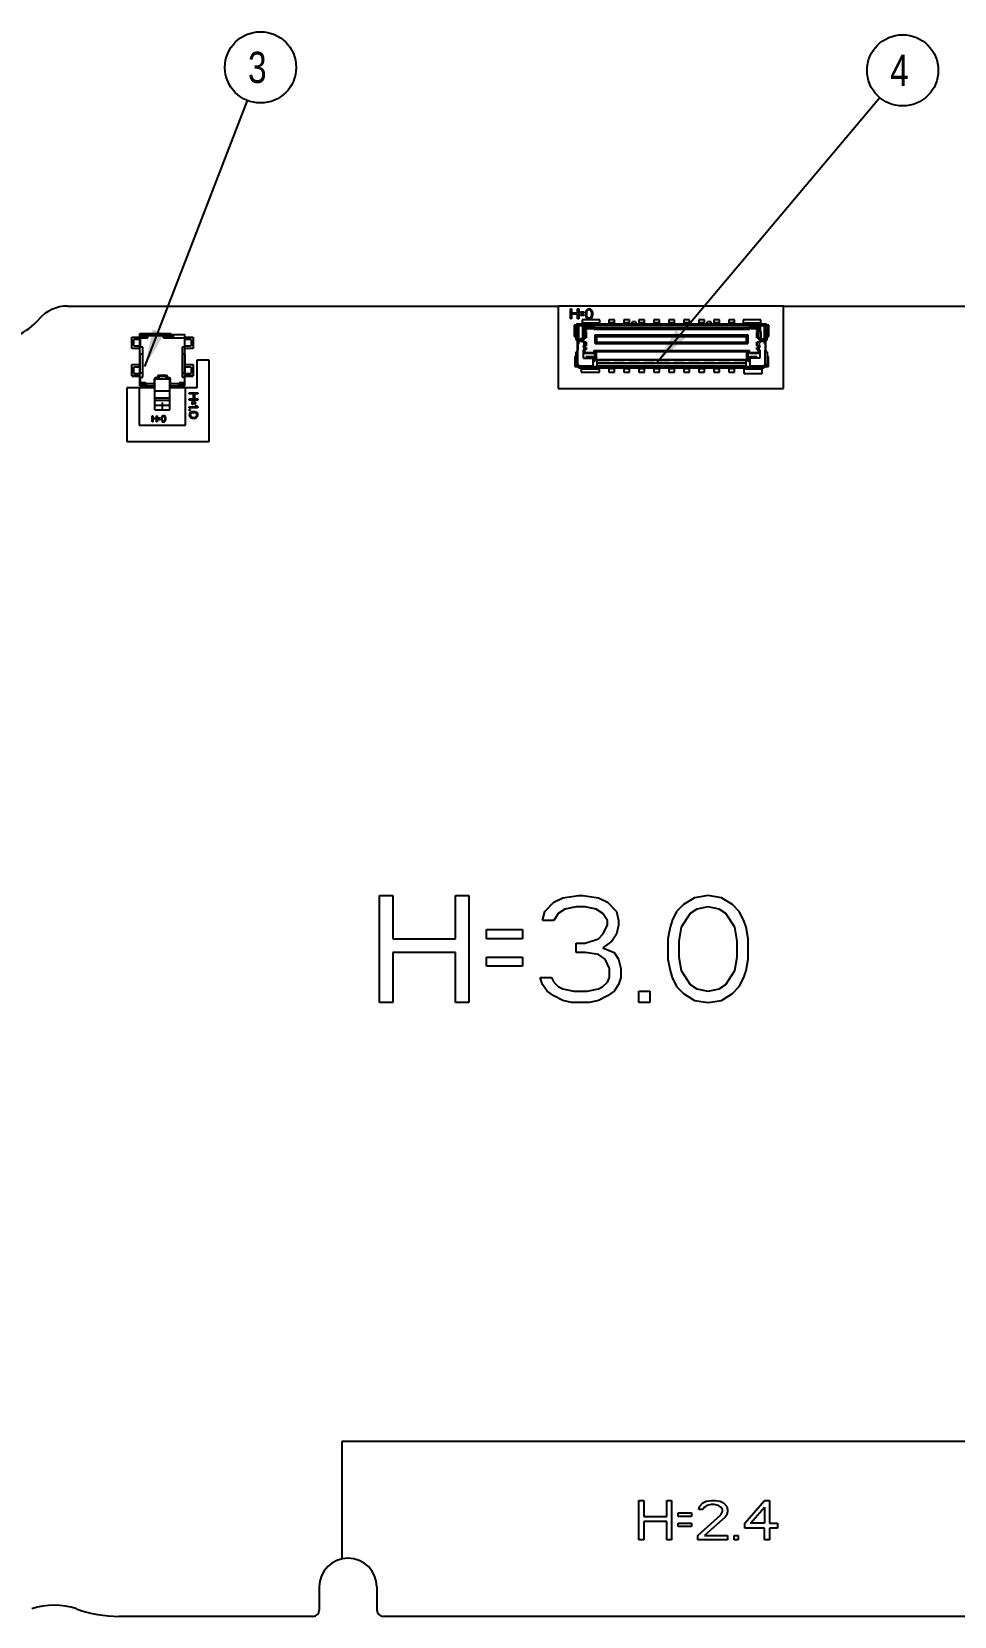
# Model space of a CAD drawing. Header units: millimetres. Extents: x 0 to 594, y 0 to 420.
# Drawn here: x 240.6 to 314.4, y 88.9 to 215.7 of the extents above; entities that cross this region are included whole.
import ezdxf

# ---------------------------------------------------------------- set-up
doc = ezdxf.new("R2010")
doc.units = ezdxf.units.MM
doc.header["$LTSCALE"] = 32.67
doc.layers.get('0').update_dxf_attribs({"linetype": 'CONTINUOUS'})
doc.styles.get("Standard").update_dxf_attribs({"font": 'txt', "width": 0.8})
doc.dimstyles.get("Standard").update_dxf_attribs({"dimtxt": 2.5, "dimasz": 3, "dimexe": 1.5, "dimexo": 1.2, "dimtad": 1, "dimdsep": 46, "dimtxsty": 'STANDARD', "dimblk": '_FILLED', "dimblk1": '_FILLED', "dimblk2": '_FILLED', "dimcen": 0.09, "dimazin": 2, "dimtol": 1, "dimtp": 0.01, "dimtm": 0.01, "dimtfac": 1, "dimtofl": 0, "dimtmove": 0, "dimatfit": 3, "dimldrblk": '_FILLED', "dimfxl": 1, "dimtolj": 1, "dimarcsym": 0})

# ---------------------------------------------------------------- blocks, each defined once
blk = doc.blocks.new('_FILLED')
at = {"color": 0, "linetype": 'BYBLOCK'}
blk.add_solid([(0, 0), (-1, 0.167), (-1, -0.167)], dxfattribs=at)
blk = doc.blocks.new('BALLOON_BL9', base_point=(258.92, 212.85))
at = {"color": 7, "linetype": 'CONTINUOUS'}
blk.add_circle((258.92, 212.85), 2.85, dxfattribs=at)
at = {"color": 7, "linetype": 'CONTINUOUS', "insert": (257.92, 214.1), "char_height": 2.5, "width": 2, "attachment_point": 1, "line_spacing_factor": 0.9}
blk.add_mtext('3', dxfattribs=at)
blk = doc.blocks.new('BALLOON_BL19', base_point=(310.26, 212.61))
at = {"color": 7, "linetype": 'CONTINUOUS'}
blk.add_circle((310.26, 212.61), 2.85, dxfattribs=at)
at = {"color": 7, "linetype": 'CONTINUOUS', "insert": (309.26, 213.86), "char_height": 2.5, "width": 2, "attachment_point": 1, "line_spacing_factor": 0.9}
blk.add_mtext('4', dxfattribs=at)

msp = doc.modelspace()

# ---------------------------------------------------------------- linework, layer by layer
at = {"color": 7, "linetype": 'CONTINUOUS'}
for p, q in [((243.48, 193.75), (282.72, 193.75)), ((282.72, 193.75), (282.72, 187.17)), ((300.72, 193.75), (282.72, 193.75)), ((283.69, 192.73), (283.69, 193.53)), ((283.69, 193.53), (283.79, 193.53)), ((283.79, 192.73), (283.69, 192.73)), ((283.79, 193.53), (283.79, 193.21)), ((283.79, 193.21), (284.26, 193.21)), ((283.79, 193.11), (283.79, 192.73)), ((284.26, 193.11), (283.79, 193.11)), ((284.26, 193.21), (284.26, 193.53)), ((284.26, 193.53), (284.36, 193.53)), ((284.26, 192.73), (284.26, 193.11)), ((284.36, 192.73), (284.26, 192.73)), ((284.36, 193.53), (284.36, 192.73)), ((284.49, 193.21), (284.49, 193.28)), ((284.49, 193.28), (284.76, 193.28)), ((284.76, 193.21), (284.49, 193.21)), ((284.49, 193), (284.49, 193.07)), ((284.49, 193.07), (284.76, 193.07)), ((284.76, 193), (284.49, 193)), ((284.76, 193.28), (284.76, 193.21)), ((284.76, 193.07), (284.76, 193)), ((284.91, 193.29), (284.89, 193.21)), ((284.89, 193.21), (284.89, 193.06)), ((284.89, 193.06), (284.91, 192.97)), ((284.92, 193.34), (284.91, 193.29)), ((284.91, 192.97), (284.92, 192.92)), ((284.96, 193.41), (284.92, 193.34)), ((284.92, 192.92), (284.96, 192.85)), ((285.01, 193.46), (284.96, 193.41)), ((284.96, 192.85), (285.01, 192.8)), ((284.99, 193.29), (284.97, 193.19)), ((284.97, 193.19), (284.97, 193.07)), ((284.97, 193.07), (284.99, 192.97)), ((285.06, 193.4), (284.99, 193.29)), ((284.99, 192.97), (285.06, 192.87)), ((285.09, 193.51), (285.01, 193.46)), ((285.01, 192.8), (285.09, 192.75)), ((285.11, 193.43), (285.06, 193.4)), ((285.06, 192.87), (285.11, 192.83)), ((285.19, 193.53), (285.09, 193.51)), ((285.09, 192.75), (285.19, 192.73)), ((285.19, 193.45), (285.11, 193.43)), ((285.11, 192.83), (285.19, 192.82)), ((285.29, 193.51), (285.19, 193.53)), ((285.27, 193.43), (285.19, 193.45)), ((285.19, 192.82), (285.27, 192.83)), ((285.19, 192.73), (285.29, 192.75)), ((285.32, 193.4), (285.27, 193.43)), ((285.27, 192.83), (285.32, 192.87)), ((285.37, 193.46), (285.29, 193.51)), ((285.29, 192.75), (285.37, 192.8)), ((285.39, 193.29), (285.32, 193.4)), ((285.32, 192.87), (285.39, 192.97)), ((285.42, 193.41), (285.37, 193.46)), ((285.37, 192.8), (285.42, 192.85)), ((285.41, 193.19), (285.39, 193.29)), ((285.39, 192.97), (285.41, 193.07)), ((285.41, 193.07), (285.41, 193.19)), ((285.46, 193.34), (285.42, 193.41)), ((285.42, 192.85), (285.46, 192.92)), ((285.47, 193.29), (285.46, 193.34)), ((285.46, 192.92), (285.47, 192.97)), ((285.49, 193.21), (285.47, 193.29)), ((285.47, 192.97), (285.49, 193.06)), ((285.49, 193.06), (285.49, 193.21)), ((300.72, 193.75), (346.02, 193.75)), ((300.72, 187.17), (300.72, 193.75)), ((249.28, 187.37), (249.28, 191.57)), ((249.28, 191.57), (251.75, 191.57)), ((249.28, 191.46), (249.88, 191.46)), ((249.73, 191.47), (249.73, 191.57)), ((249.73, 191.47), (249.91, 191.47)), ((249.78, 191.47), (249.78, 191.57)), ((249.88, 191.22), (249.88, 191.47)), ((249.91, 191.22), (249.91, 191.57)), ((251.17, 191.22), (251.17, 191.57)), ((251.17, 191.47), (251.35, 191.47)), ((251.21, 191.47), (251.21, 191.22)), ((251.21, 191.46), (251.95, 191.46)), ((251.3, 191.57), (251.3, 191.47)), ((251.35, 191.57), (251.35, 191.47)), ((251.75, 191.47), (251.75, 191.57)), ((251.75, 191.47), (252.88, 191.47)), ((251.95, 191.47), (251.95, 191.32)), ((252.88, 187.37), (252.88, 191.47)), ((284.15, 191.02), (284.15, 192.17)), ((284.25, 192.07), (284.15, 192.07)), ((284.2, 192.07), (284.2, 191.17)), ((284.25, 190.08), (284.25, 192.17)), ((284.3, 192.32), (299.27, 192.32)), ((284.3, 190.72), (284.3, 192.22)), ((284.35, 192.22), (284.3, 192.22)), ((284.35, 192.32), (284.35, 190.77)), ((284.7, 192.17), (284.35, 192.17)), ((284.7, 191.22), (284.7, 192.32)), ((284.7, 192.22), (285.56, 192.22)), ((284.7, 192.07), (284.72, 192.07)), ((284.96, 191.72), (284.7, 191.72)), ((284.72, 191.72), (284.72, 192.07)), ((284.72, 191.8), (284.96, 191.8)), ((284.75, 192.42), (284.75, 192.32)), ((284.75, 192.42), (285.94, 192.42)), ((284.75, 192.35), (285.94, 192.35)), ((284.8, 191.72), (284.8, 191.22)), ((284.82, 192.15), (284.84, 192.22)), ((284.82, 192.15), (284.82, 191.8)), ((284.86, 191.8), (284.86, 191.72)), ((284.96, 192.22), (284.96, 191.8)), ((285.56, 192.15), (284.96, 192.15)), ((284.96, 192.04), (285.46, 192.04)), ((284.96, 191.97), (285.46, 191.97)), ((284.96, 191.72), (284.96, 191.22)), ((285.36, 192.22), (285.36, 192.32)), ((285.41, 192.32), (285.41, 192.22)), ((285.46, 191.97), (285.46, 192.22)), ((285.46, 192.2), (285.56, 192.2)), ((285.56, 192.05), (285.46, 192.05)), ((285.56, 192.04), (285.46, 192.04)), ((285.56, 191.87), (285.56, 192.32)), ((298.01, 192.17), (285.56, 192.17)), ((285.56, 192.02), (298.01, 192.02)), ((298.01, 191.87), (285.56, 191.87)), ((285.68, 190.76), (285.68, 191.44)), ((285.68, 191.44), (297.89, 191.44)), ((285.94, 192.32), (285.94, 192.42)), ((286.86, 192.32), (286.86, 192.42)), ((287.11, 192.42), (286.86, 192.42)), ((286.86, 192.35), (287.11, 192.35)), ((287.11, 192.32), (287.11, 192.42)), ((288.06, 192.32), (288.06, 192.42)), ((288.31, 192.42), (288.06, 192.42)), ((288.06, 192.35), (288.31, 192.35)), ((288.31, 192.32), (288.31, 192.42)), ((288.61, 192.44), (288.66, 192.49)), ((288.61, 192.44), (288.61, 192.32)), ((288.91, 192.49), (288.66, 192.49)), ((288.91, 192.49), (288.96, 192.44)), ((288.96, 192.32), (288.96, 192.44)), ((289.51, 192.42), (289.26, 192.42)), ((289.26, 192.32), (289.26, 192.42)), ((289.26, 192.35), (289.51, 192.35)), ((289.51, 192.32), (289.51, 192.42)), ((290.71, 192.42), (290.46, 192.42)), ((290.46, 192.32), (290.46, 192.42)), ((290.46, 192.35), (290.71, 192.35)), ((290.71, 192.32), (290.71, 192.42)), ((291.91, 192.42), (291.66, 192.42)), ((291.66, 192.32), (291.66, 192.42)), ((291.66, 192.35), (291.91, 192.35)), ((291.91, 192.32), (291.91, 192.42)), ((293.11, 192.42), (292.86, 192.42)), ((292.86, 192.32), (292.86, 192.42)), ((292.86, 192.35), (293.11, 192.35)), ((293.11, 192.32), (293.11, 192.42)), ((294.31, 192.42), (294.06, 192.42)), ((294.06, 192.32), (294.06, 192.42)), ((294.06, 192.35), (294.31, 192.35)), ((294.31, 192.32), (294.31, 192.42)), ((294.61, 192.44), (294.66, 192.49)), ((294.61, 192.44), (294.61, 192.32)), ((294.91, 192.49), (294.66, 192.49)), ((294.91, 192.49), (294.96, 192.44)), ((294.96, 192.32), (294.96, 192.44)), ((295.51, 192.42), (295.26, 192.42)), ((295.26, 192.32), (295.26, 192.42)), ((295.26, 192.35), (295.51, 192.35)), ((295.51, 192.32), (295.51, 192.42)), ((296.71, 192.42), (296.46, 192.42)), ((296.46, 192.32), (296.46, 192.42)), ((296.46, 192.35), (296.71, 192.35)), ((296.71, 192.32), (296.71, 192.42)), ((297.63, 192.42), (298.82, 192.42)), ((297.63, 192.42), (297.63, 192.32)), ((297.63, 192.35), (298.82, 192.35)), ((297.89, 191.44), (297.89, 190.76)), ((298.01, 191.87), (298.01, 192.32)), ((298.01, 192.22), (298.87, 192.22)), ((298.01, 192.2), (298.11, 192.2)), ((298.61, 192.15), (298.01, 192.15)), ((298.11, 192.05), (298.01, 192.05)), ((298.11, 192.04), (298.01, 192.04)), ((298.11, 192.22), (298.11, 191.97)), ((298.61, 192.04), (298.11, 192.04)), ((298.11, 191.97), (298.61, 191.97)), ((298.16, 192.22), (298.16, 192.32)), ((298.21, 192.32), (298.21, 192.22)), ((298.61, 191.8), (298.61, 192.22)), ((298.61, 192.22), (298.61, 191.8)), ((298.61, 191.8), (298.84, 191.8)), ((298.91, 191.72), (298.61, 191.72)), ((298.61, 191.22), (298.61, 191.72)), ((298.61, 191.72), (298.61, 191.22)), ((298.71, 191.72), (298.71, 191.8)), ((298.73, 192.22), (298.74, 192.15)), ((298.74, 191.8), (298.74, 192.15)), ((298.76, 191.22), (298.76, 191.72)), ((298.82, 192.32), (298.82, 192.42)), ((298.84, 192.07), (298.87, 192.07)), ((298.84, 191.72), (298.84, 192.07)), ((298.87, 192.32), (298.87, 191.72)), ((299.22, 192.17), (298.87, 192.17)), ((298.91, 191.72), (298.91, 191.22)), ((299.22, 190.77), (299.22, 192.32)), ((299.27, 192.22), (299.22, 192.22)), ((299.27, 192.22), (299.27, 190.72)), ((299.32, 190.08), (299.32, 192.17)), ((299.42, 192.07), (299.32, 192.07)), ((299.37, 191.17), (299.37, 192.07)), ((299.42, 191.02), (299.42, 192.17)), ((248.78, 190.57), (248.78, 191.07)), ((249.28, 191.07), (248.78, 191.07)), ((248.78, 190.57), (249.28, 190.57)), ((249.88, 191.32), (249.28, 191.32)), ((249.33, 190.47), (249.33, 191.22)), ((249.33, 191.22), (249.91, 191.22)), ((249.51, 190.47), (249.33, 190.47)), ((249.51, 189.92), (249.51, 190.47)), ((251.17, 191.37), (249.91, 191.37)), ((251.17, 191.22), (252.83, 191.22)), ((251.95, 191.32), (251.21, 191.32)), ((252.65, 190.47), (252.65, 189.92)), ((252.83, 190.47), (252.65, 190.47)), ((252.83, 191.22), (252.83, 190.47)), ((253.38, 191.07), (252.88, 191.07)), ((252.88, 190.57), (253.38, 190.57)), ((253.38, 191.07), (253.38, 190.57)), ((284.25, 191.02), (284.15, 191.02)), ((284.2, 191.17), (284.25, 191.17)), ((284.35, 191.14), (284.25, 191.14)), ((284.25, 190.72), (284.3, 190.72)), ((284.25, 190.22), (284.3, 190.22)), ((284.28, 190.72), (284.28, 190.22)), ((284.35, 191.19), (284.3, 191.14)), ((284.3, 189.07), (284.3, 190.22)), ((284.35, 191.12), (284.61, 191.12)), ((284.35, 190.97), (284.7, 190.97)), ((284.7, 190.92), (284.35, 190.92)), ((284.61, 190.97), (284.61, 191.22)), ((284.61, 191.22), (284.96, 191.22)), ((284.61, 191.14), (284.86, 191.14)), ((284.61, 191.07), (284.7, 191.07)), ((284.66, 191.07), (284.66, 191.14)), ((284.7, 190.91), (284.7, 191.07)), ((284.72, 191.14), (284.71, 191.22)), ((284.73, 190.87), (284.73, 191.14)), ((284.74, 190.48), (284.74, 190.53)), ((284.74, 189.58), (284.74, 190.22)), ((284.95, 190.86), (284.75, 190.86)), ((284.76, 189.96), (284.76, 190.26)), ((284.79, 190.58), (284.79, 190.86)), ((284.79, 190.58), (284.95, 190.58)), ((284.96, 190.43), (284.79, 190.43)), ((284.79, 190.27), (284.96, 190.27)), ((284.81, 190.27), (284.81, 190.43)), ((284.83, 190.27), (284.83, 190.03)), ((284.86, 191.14), (284.86, 191.22)), ((284.93, 190.86), (284.93, 190.58)), ((284.95, 190.86), (284.95, 190.58)), ((284.96, 190.43), (284.96, 190.27)), ((285.56, 190.2), (285.56, 189.96)), ((285.56, 190.2), (298.01, 190.2)), ((285.66, 189.33), (285.66, 190.2)), ((285.68, 190.76), (297.89, 190.76)), ((297.86, 191.43), (285.7, 191.43)), ((285.74, 191.34), (285.7, 191.43)), ((285.74, 190.78), (285.74, 191.34)), ((285.75, 191.33), (297.81, 191.33)), ((285.79, 191.3), (285.79, 190.86)), ((297.77, 191.3), (285.79, 191.3)), ((285.79, 190.86), (297.77, 190.86)), ((297.77, 190.86), (297.77, 191.3)), ((297.86, 191.43), (297.82, 191.34)), ((297.82, 191.34), (297.82, 190.78)), ((297.91, 189.33), (297.91, 190.2)), ((298.01, 189.96), (298.01, 190.2)), ((298.61, 191.22), (298.96, 191.22)), ((298.82, 190.86), (298.61, 190.86)), ((298.61, 190.58), (298.61, 190.86)), ((298.61, 190.58), (298.78, 190.58)), ((298.78, 190.43), (298.61, 190.43)), ((298.61, 190.27), (298.61, 190.43)), ((298.61, 190.27), (298.78, 190.27)), ((298.63, 190.58), (298.63, 190.86)), ((298.71, 191.22), (298.71, 191.14)), ((298.71, 191.14), (298.96, 191.14)), ((298.74, 190.03), (298.74, 190.27)), ((298.76, 190.43), (298.76, 190.27)), ((298.78, 190.86), (298.78, 190.58)), ((298.81, 190.26), (298.81, 189.96)), ((298.83, 190.53), (298.83, 190.48)), ((298.83, 190.22), (298.83, 189.58)), ((298.85, 191.22), (298.84, 191.14)), ((298.84, 190.87), (298.84, 191.14)), ((298.96, 191.07), (298.87, 191.07)), ((298.87, 191.07), (298.87, 190.91)), ((299.22, 190.97), (298.87, 190.97)), ((299.22, 190.92), (298.87, 190.92)), ((298.91, 191.14), (298.91, 191.07)), ((298.96, 190.97), (298.96, 191.22)), ((298.96, 191.12), (299.22, 191.12)), ((299.27, 191.14), (299.22, 191.19)), ((299.32, 191.14), (299.22, 191.14)), ((299.27, 190.72), (299.32, 190.72)), ((299.27, 190.22), (299.32, 190.22)), ((299.27, 189.07), (299.27, 190.22)), ((299.29, 190.22), (299.29, 190.72)), ((299.32, 191.17), (299.37, 191.17)), ((299.42, 191.02), (299.32, 191.02)), ((249.28, 189.92), (249.51, 189.92)), ((249.29, 189.82), (249.28, 189.82)), ((249.28, 189.28), (249.29, 189.28)), ((249.28, 189.18), (249.29, 189.18)), ((249.29, 189.13), (249.28, 189.13)), ((249.29, 188.42), (249.29, 189.92)), ((249.49, 189.92), (249.49, 188.42)), ((252.65, 189.92), (252.88, 189.92)), ((252.67, 188.42), (252.67, 189.92)), ((252.87, 189.92), (252.87, 188.42)), ((252.88, 189.82), (252.87, 189.82)), ((252.87, 189.28), (252.88, 189.28)), ((252.87, 189.18), (252.88, 189.18)), ((252.88, 189.13), (252.87, 189.13)), ((253.82, 189.42), (253.82, 187.22)), ((254.82, 189.42), (253.82, 189.42)), ((254.82, 182.92), (254.82, 189.42)), ((284.15, 189.07), (284.15, 190.08)), ((284.3, 190.08), (284.15, 190.08)), ((284.15, 189.07), (284.32, 189.07)), ((284.35, 188.82), (284.35, 188.92)), ((284.36, 188.92), (284.35, 188.92)), ((284.36, 188.82), (284.36, 188.92)), ((284.37, 189.02), (284.37, 188.82)), ((284.37, 188.97), (285.51, 188.97)), ((284.74, 189.58), (285.51, 189.58)), ((284.83, 190.03), (284.76, 189.96)), ((285.56, 189.96), (284.76, 189.96)), ((284.83, 190.03), (285.56, 190.03)), ((284.96, 189.72), (284.96, 189.58)), ((284.96, 189.72), (285.51, 189.72)), ((285.51, 188.82), (285.51, 189.72)), ((285.66, 189.33), (285.51, 189.33)), ((285.51, 188.92), (285.81, 188.92)), ((285.66, 190.1), (285.56, 190.1)), ((285.56, 188.92), (285.56, 188.82)), ((285.76, 190.1), (285.66, 190.14)), ((285.66, 189.48), (297.91, 189.48)), ((285.76, 190.1), (285.76, 189.48)), ((297.81, 190.1), (285.76, 190.1)), ((285.76, 188.82), (285.76, 188.92)), ((285.81, 189.42), (285.81, 188.82)), ((285.81, 189.42), (286.79, 189.42)), ((285.81, 189.21), (297.76, 189.21)), ((286.91, 188.97), (285.81, 188.97)), ((286.91, 188.94), (285.81, 188.94)), ((285.81, 188.92), (286.91, 188.92)), ((285.91, 189.48), (285.91, 189.42)), ((286.06, 189.42), (286.06, 189.48)), ((286.31, 189.48), (286.31, 189.42)), ((286.46, 189.42), (286.46, 189.48)), ((286.71, 189.48), (286.71, 189.42)), ((286.79, 189.42), (286.86, 189.44)), ((286.83, 189.43), (286.83, 189.48)), ((286.86, 189.45), (286.86, 189.44)), ((287.11, 189.45), (286.86, 189.45)), ((286.86, 189.45), (287.11, 189.45)), ((286.91, 188.97), (286.91, 188.9)), ((287.06, 188.97), (286.91, 188.97)), ((286.91, 188.91), (287.06, 188.91)), ((287.06, 188.9), (287.06, 188.97)), ((288.11, 188.97), (287.06, 188.97)), ((288.11, 188.94), (287.06, 188.94)), ((287.06, 188.92), (288.11, 188.92)), ((287.11, 189.44), (287.11, 189.45)), ((287.11, 189.44), (287.18, 189.42)), ((287.13, 189.48), (287.13, 189.43)), ((287.18, 189.42), (287.99, 189.42)), ((287.26, 189.42), (287.26, 189.48)), ((287.51, 189.48), (287.51, 189.42)), ((287.66, 189.42), (287.66, 189.48)), ((287.91, 189.48), (287.91, 189.42)), ((287.99, 189.42), (288.06, 189.44)), ((288.03, 189.43), (288.03, 189.48)), ((288.06, 189.45), (288.06, 189.44)), ((288.31, 189.45), (288.06, 189.45)), ((288.06, 189.45), (288.31, 189.45)), ((288.11, 188.97), (288.11, 188.9)), ((288.26, 188.97), (288.11, 188.97)), ((288.11, 188.91), (288.26, 188.91)), ((288.26, 188.9), (288.26, 188.97)), ((289.31, 188.97), (288.26, 188.97)), ((289.31, 188.94), (288.26, 188.94)), ((288.26, 188.92), (289.31, 188.92)), ((288.31, 189.44), (288.31, 189.45)), ((288.31, 189.44), (288.38, 189.42)), ((288.33, 189.48), (288.33, 189.43)), ((288.38, 189.42), (289.19, 189.42)), ((288.46, 189.42), (288.46, 189.48)), ((288.71, 189.48), (288.71, 189.42)), ((288.86, 189.42), (288.86, 189.48)), ((289.11, 189.48), (289.11, 189.42)), ((289.19, 189.42), (289.26, 189.44)), ((289.23, 189.43), (289.23, 189.48)), ((289.51, 189.45), (289.26, 189.45)), ((289.26, 189.45), (289.51, 189.45)), ((289.26, 189.45), (289.26, 189.44)), ((289.46, 188.97), (289.31, 188.97)), ((289.31, 188.97), (289.31, 188.9)), ((289.31, 188.91), (289.46, 188.91)), ((290.51, 188.97), (289.46, 188.97)), ((289.46, 188.9), (289.46, 188.97)), ((290.51, 188.94), (289.46, 188.94)), ((289.46, 188.92), (290.51, 188.92)), ((289.51, 189.44), (289.51, 189.45)), ((289.51, 189.44), (289.58, 189.42)), ((289.53, 189.48), (289.53, 189.43)), ((289.58, 189.42), (290.39, 189.42)), ((289.66, 189.42), (289.66, 189.48)), ((289.91, 189.48), (289.91, 189.42)), ((290.06, 189.42), (290.06, 189.48)), ((290.31, 189.48), (290.31, 189.42)), ((290.39, 189.42), (290.46, 189.44)), ((290.43, 189.43), (290.43, 189.48)), ((290.71, 189.45), (290.46, 189.45)), ((290.46, 189.45), (290.71, 189.45)), ((290.46, 189.45), (290.46, 189.44)), ((290.66, 188.97), (290.51, 188.97)), ((290.51, 188.97), (290.51, 188.9)), ((290.51, 188.91), (290.66, 188.91)), ((291.71, 188.97), (290.66, 188.97)), ((290.66, 188.9), (290.66, 188.97)), ((291.71, 188.94), (290.66, 188.94)), ((290.66, 188.92), (291.71, 188.92)), ((290.71, 189.44), (290.71, 189.45)), ((290.71, 189.44), (290.78, 189.42)), ((290.73, 189.48), (290.73, 189.43)), ((290.78, 189.42), (291.59, 189.42)), ((290.86, 189.42), (290.86, 189.48)), ((291.11, 189.48), (291.11, 189.42)), ((291.26, 189.42), (291.26, 189.48)), ((291.51, 189.48), (291.51, 189.42)), ((291.59, 189.42), (291.66, 189.44)), ((291.63, 189.43), (291.63, 189.48)), ((291.91, 189.45), (291.66, 189.45)), ((291.66, 189.45), (291.91, 189.45)), ((291.66, 189.45), (291.66, 189.44)), ((291.86, 188.97), (291.71, 188.97)), ((291.71, 188.97), (291.71, 188.9)), ((291.71, 188.91), (291.86, 188.91)), ((292.91, 188.97), (291.86, 188.97)), ((291.86, 188.9), (291.86, 188.97)), ((292.91, 188.94), (291.86, 188.94)), ((291.86, 188.92), (292.91, 188.92)), ((291.91, 189.44), (291.91, 189.45)), ((291.91, 189.44), (291.98, 189.42)), ((291.93, 189.48), (291.93, 189.43)), ((291.98, 189.42), (292.79, 189.42)), ((292.06, 189.42), (292.06, 189.48)), ((292.31, 189.48), (292.31, 189.42)), ((292.46, 189.42), (292.46, 189.48)), ((292.71, 189.48), (292.71, 189.42)), ((292.79, 189.42), (292.86, 189.44)), ((292.83, 189.43), (292.83, 189.48)), ((293.11, 189.45), (292.86, 189.45)), ((292.86, 189.45), (293.11, 189.45)), ((292.86, 189.45), (292.86, 189.44)), ((293.06, 188.97), (292.91, 188.97)), ((292.91, 188.97), (292.91, 188.9)), ((292.91, 188.91), (293.06, 188.91)), ((294.11, 188.97), (293.06, 188.97)), ((293.06, 188.9), (293.06, 188.97)), ((294.11, 188.94), (293.06, 188.94)), ((293.06, 188.92), (294.11, 188.92)), ((293.11, 189.44), (293.11, 189.45)), ((293.11, 189.44), (293.18, 189.42)), ((293.13, 189.48), (293.13, 189.43)), ((293.18, 189.42), (293.99, 189.42)), ((293.26, 189.42), (293.26, 189.48)), ((293.51, 189.48), (293.51, 189.42)), ((293.66, 189.42), (293.66, 189.48)), ((293.91, 189.48), (293.91, 189.42)), ((293.99, 189.42), (294.06, 189.44)), ((294.03, 189.43), (294.03, 189.48)), ((294.31, 189.45), (294.06, 189.45)), ((294.06, 189.45), (294.31, 189.45)), ((294.06, 189.45), (294.06, 189.44)), ((294.26, 188.97), (294.11, 188.97)), ((294.11, 188.97), (294.11, 188.9)), ((294.11, 188.91), (294.26, 188.91)), ((295.31, 188.97), (294.26, 188.97)), ((294.26, 188.9), (294.26, 188.97)), ((295.31, 188.94), (294.26, 188.94)), ((294.26, 188.92), (295.31, 188.92)), ((294.31, 189.44), (294.31, 189.45)), ((294.31, 189.44), (294.38, 189.42)), ((294.33, 189.48), (294.33, 189.43)), ((294.38, 189.42), (295.19, 189.42)), ((294.46, 189.42), (294.46, 189.48)), ((294.71, 189.48), (294.71, 189.42)), ((294.86, 189.42), (294.86, 189.48)), ((295.11, 189.48), (295.11, 189.42)), ((295.19, 189.42), (295.26, 189.44)), ((295.23, 189.43), (295.23, 189.48)), ((295.51, 189.45), (295.26, 189.45)), ((295.26, 189.45), (295.51, 189.45)), ((295.26, 189.45), (295.26, 189.44)), ((295.46, 188.97), (295.31, 188.97)), ((295.31, 188.97), (295.31, 188.9)), ((295.31, 188.91), (295.46, 188.91)), ((296.51, 188.97), (295.46, 188.97)), ((295.46, 188.9), (295.46, 188.97)), ((296.51, 188.94), (295.46, 188.94)), ((295.46, 188.92), (296.51, 188.92)), ((295.51, 189.44), (295.51, 189.45)), ((295.51, 189.44), (295.58, 189.42)), ((295.53, 189.48), (295.53, 189.43)), ((295.58, 189.42), (296.39, 189.42)), ((295.66, 189.42), (295.66, 189.48)), ((295.91, 189.48), (295.91, 189.42)), ((296.06, 189.42), (296.06, 189.48)), ((296.31, 189.48), (296.31, 189.42)), ((296.39, 189.42), (296.46, 189.44)), ((296.43, 189.43), (296.43, 189.48)), ((296.71, 189.45), (296.46, 189.45)), ((296.46, 189.45), (296.71, 189.45)), ((296.46, 189.45), (296.46, 189.44)), ((296.66, 188.97), (296.51, 188.97)), ((296.51, 188.97), (296.51, 188.9)), ((296.51, 188.91), (296.66, 188.91)), ((297.76, 188.97), (296.66, 188.97)), ((296.66, 188.9), (296.66, 188.97)), ((297.76, 188.94), (296.66, 188.94)), ((296.66, 188.92), (297.76, 188.92)), ((296.71, 189.44), (296.71, 189.45)), ((296.71, 189.44), (296.78, 189.42)), ((296.73, 189.48), (296.73, 189.43)), ((296.78, 189.42), (297.76, 189.42)), ((296.86, 189.42), (296.86, 189.48)), ((297.11, 189.48), (297.11, 189.42)), ((297.26, 189.42), (297.26, 189.48)), ((297.51, 189.48), (297.51, 189.42)), ((297.66, 189.42), (297.66, 189.48)), ((297.76, 188.82), (297.76, 189.42)), ((297.76, 188.92), (298.05, 188.92)), ((297.91, 190.14), (297.81, 190.1)), ((297.81, 189.48), (297.81, 190.1)), ((297.81, 188.92), (297.81, 188.82)), ((298.01, 190.1), (297.91, 190.1)), ((298.05, 189.33), (297.91, 189.33)), ((298, 188.82), (298, 188.92)), ((298.01, 190.03), (298.74, 190.03)), ((298.81, 189.96), (298.01, 189.96)), ((298.05, 189.72), (298.6, 189.72)), ((298.05, 189.72), (298.05, 188.82)), ((298.83, 189.58), (298.05, 189.58)), ((298.05, 188.97), (299.2, 188.97)), ((298.6, 189.58), (298.6, 189.72)), ((298.81, 189.96), (298.74, 190.03)), ((299.2, 188.82), (299.2, 189.02)), ((299.22, 188.92), (299.2, 188.92)), ((299.21, 188.92), (299.21, 188.82)), ((299.22, 188.92), (299.22, 188.82)), ((299.25, 189.07), (299.42, 189.07)), ((299.42, 190.08), (299.27, 190.08)), ((299.42, 190.08), (299.42, 189.07)), ((248.78, 188.37), (248.78, 188.87)), ((249.28, 188.87), (248.78, 188.87)), ((248.78, 188.37), (249.28, 188.37)), ((249.26, 187.71), (249.28, 187.73)), ((249.26, 187.71), (249.28, 187.7)), ((249.28, 188.52), (249.29, 188.52)), ((249.28, 188.42), (249.51, 188.42)), ((249.33, 187.62), (249.33, 188.06)), ((249.33, 188.06), (249.51, 188.06)), ((249.51, 188.06), (249.51, 188.42)), ((250.43, 187.37), (250.43, 187.91)), ((250.48, 185.45), (250.48, 187.99)), ((250.78, 187.99), (250.48, 187.99)), ((250.48, 187.92), (251.68, 187.92)), ((250.68, 188.01), (250.53, 188.01)), ((250.68, 188.1), (250.68, 188.01)), ((251.38, 188.2), (250.78, 188.2)), ((250.78, 188.19), (250.78, 187.99)), ((251.38, 188.19), (250.78, 188.19)), ((250.78, 188.14), (251.38, 188.14)), ((251.38, 187.99), (251.38, 188.19)), ((251.68, 187.99), (251.38, 187.99)), ((251.48, 188.01), (251.48, 188.1)), ((251.63, 188.01), (251.48, 188.01)), ((251.68, 185.45), (251.68, 187.99)), ((251.73, 187.37), (251.73, 187.91)), ((252.65, 188.42), (252.65, 188.06)), ((252.65, 188.42), (252.88, 188.42)), ((252.65, 188.06), (252.83, 188.06)), ((252.83, 188.06), (252.83, 187.62)), ((252.87, 188.52), (252.88, 188.52)), ((253.38, 188.87), (252.88, 188.87)), ((252.88, 188.37), (253.38, 188.37)), ((252.88, 187.73), (252.89, 187.71)), ((252.88, 187.7), (252.89, 187.71)), ((253.38, 188.87), (253.38, 188.37)), ((284.35, 188.82), (284.36, 188.82)), ((284.37, 188.82), (299.2, 188.82)), ((284.65, 188.82), (284.65, 188.72)), ((285.91, 188.79), (284.65, 188.79)), ((284.65, 188.72), (285.91, 188.72)), ((285.91, 188.72), (285.91, 188.82)), ((286.86, 188.72), (286.86, 188.82)), ((287.11, 188.79), (286.86, 188.79)), ((287.11, 188.72), (286.86, 188.72)), ((286.91, 188.9), (287.06, 188.9)), ((287.11, 188.72), (287.11, 188.82)), ((288.06, 188.72), (288.06, 188.82)), ((288.31, 188.79), (288.06, 188.79)), ((288.31, 188.72), (288.06, 188.72)), ((288.11, 188.9), (288.26, 188.9)), ((288.31, 188.72), (288.31, 188.82)), ((289.26, 188.72), (289.26, 188.82)), ((289.51, 188.79), (289.26, 188.79)), ((289.51, 188.72), (289.26, 188.72)), ((289.31, 188.9), (289.46, 188.9)), ((289.51, 188.72), (289.51, 188.82)), ((290.46, 188.72), (290.46, 188.82)), ((290.71, 188.79), (290.46, 188.79)), ((290.71, 188.72), (290.46, 188.72)), ((290.51, 188.9), (290.66, 188.9)), ((290.71, 188.72), (290.71, 188.82)), ((291.66, 188.72), (291.66, 188.82)), ((291.91, 188.79), (291.66, 188.79)), ((291.91, 188.72), (291.66, 188.72)), ((291.71, 188.9), (291.86, 188.9)), ((291.91, 188.72), (291.91, 188.82)), ((292.86, 188.72), (292.86, 188.82)), ((293.11, 188.79), (292.86, 188.79)), ((293.11, 188.72), (292.86, 188.72)), ((292.91, 188.9), (293.06, 188.9)), ((293.11, 188.72), (293.11, 188.82)), ((294.06, 188.72), (294.06, 188.82)), ((294.31, 188.79), (294.06, 188.79)), ((294.31, 188.72), (294.06, 188.72)), ((294.11, 188.9), (294.26, 188.9)), ((294.31, 188.72), (294.31, 188.82)), ((295.26, 188.72), (295.26, 188.82)), ((295.51, 188.79), (295.26, 188.79)), ((295.51, 188.72), (295.26, 188.72)), ((295.31, 188.9), (295.46, 188.9)), ((295.51, 188.72), (295.51, 188.82)), ((296.46, 188.72), (296.46, 188.82)), ((296.71, 188.79), (296.46, 188.79)), ((296.71, 188.72), (296.46, 188.72)), ((296.51, 188.9), (296.66, 188.9)), ((296.71, 188.72), (296.71, 188.82)), ((297.66, 188.82), (297.66, 188.72)), ((298.92, 188.79), (297.66, 188.79)), ((297.66, 188.72), (298.92, 188.72)), ((298.92, 188.72), (298.92, 188.82)), ((299.21, 188.82), (299.22, 188.82)), ((248.22, 187.22), (248.22, 182.92)), ((250.48, 187.22), (248.22, 187.22)), ((249.21, 187.22), (249.21, 184.22)), ((249.28, 187.55), (249.77, 187.55)), ((249.75, 187.37), (249.28, 187.37)), ((249.68, 187.62), (249.33, 187.62)), ((249.75, 187.37), (249.75, 187.47)), ((249.78, 187.47), (249.75, 187.47)), ((249.76, 187.57), (250.43, 187.57)), ((249.76, 187.47), (249.76, 187.37)), ((249.76, 187.37), (250.48, 187.37)), ((249.78, 187.47), (249.78, 187.37)), ((250.43, 187.5), (250.48, 187.5)), ((250.48, 186.96), (251.68, 186.96)), ((250.48, 186.4), (251.68, 186.4)), ((251.68, 187.5), (251.73, 187.5)), ((251.68, 187.37), (252.39, 187.37)), ((253.82, 187.22), (251.68, 187.22)), ((251.73, 187.57), (252.39, 187.57)), ((252.38, 187.37), (252.38, 187.47)), ((252.4, 187.47), (252.38, 187.47)), ((252.39, 187.55), (252.88, 187.55)), ((252.39, 187.37), (252.39, 187.47)), ((252.4, 187.47), (252.4, 187.37)), ((252.88, 187.37), (252.4, 187.37)), ((252.83, 187.62), (252.48, 187.62)), ((252.91, 184.22), (252.91, 187.22)), ((282.72, 187.17), (300.72, 187.17)), ((251.68, 186.2), (250.48, 186.2)), ((250.48, 185.82), (251.68, 185.82)), ((250.48, 185.45), (251.68, 185.45)), ((250.48, 185.45), (251.68, 185.45)), ((249.21, 184.22), (252.91, 184.22)), ((248.22, 182.92), (254.82, 182.92)), ((268.42, 146.6), (269.49, 146.6)), ((268.42, 138.02), (268.42, 146.6)), ((269.49, 146.6), (269.49, 143.13)), ((274.5, 146.6), (275.57, 146.6)), ((274.5, 143.13), (274.5, 146.6)), ((275.57, 146.6), (275.57, 138.02)), ((281.65, 145.32), (282.36, 146.05)), ((282.36, 146.05), (283.08, 146.42)), ((283.08, 146.42), (284.33, 146.6)), ((284.33, 146.6), (284.69, 146.6)), ((284.69, 146.6), (285.94, 146.42)), ((285.94, 146.42), (286.65, 146.05)), ((286.65, 146.05), (287.37, 145.32)), ((292.73, 145.87), (292.19, 145.32)), ((293.62, 146.42), (292.73, 145.87)), ((294.7, 146.6), (293.62, 146.42)), ((295.77, 146.42), (294.7, 146.6)), ((296.66, 145.87), (295.77, 146.42)), ((297.2, 145.32), (296.66, 145.87)), ((281.47, 144.59), (281.65, 145.32)), ((282.36, 144.59), (281.47, 144.59)), ((282.72, 145.14), (282.36, 144.59)), ((283.26, 145.51), (282.72, 145.14)), ((284.15, 145.69), (283.26, 145.51)), ((284.87, 145.69), (284.15, 145.69)), ((285.76, 145.51), (284.87, 145.69)), ((286.3, 145.14), (285.76, 145.51)), ((286.65, 144.59), (286.3, 145.14)), ((286.65, 144.23), (286.65, 144.59)), ((287.37, 145.32), (287.55, 144.59)), ((287.55, 144.59), (287.55, 144.23)), ((291.84, 144.59), (291.66, 144.05)), ((292.19, 145.32), (291.84, 144.59)), ((293.27, 145.14), (292.55, 144.05)), ((293.8, 145.51), (293.27, 145.14)), ((294.7, 145.69), (293.8, 145.51)), ((295.59, 145.51), (294.7, 145.69)), ((296.13, 145.14), (295.59, 145.51)), ((296.84, 144.05), (296.13, 145.14)), ((297.56, 144.59), (297.2, 145.32)), ((297.74, 144.05), (297.56, 144.59)), ((277, 143.86), (279.86, 143.86)), ((277, 143.13), (277, 143.86)), ((279.86, 143.86), (279.86, 143.13)), ((285.94, 143.13), (286.3, 143.5)), ((286.3, 143.5), (286.65, 144.23)), ((287.37, 143.5), (287.01, 142.95)), ((287.55, 144.23), (287.37, 143.5)), ((291.66, 144.05), (291.48, 143.13)), ((292.55, 144.05), (292.37, 142.95)), ((297.02, 142.95), (296.84, 144.05)), ((297.91, 143.13), (297.74, 144.05)), ((269.49, 143.13), (274.5, 143.13)), ((274.5, 142.04), (269.49, 142.04)), ((269.49, 142.04), (269.49, 138.02)), ((274.5, 138.02), (274.5, 142.04)), ((279.86, 143.13), (277, 143.13)), ((284.15, 142.77), (284.87, 142.77)), ((284.15, 142.04), (284.15, 142.77)), ((284.87, 142.04), (284.15, 142.04)), ((284.87, 142.77), (285.94, 143.13)), ((285.94, 141.86), (284.87, 142.04)), ((287.01, 142.95), (286.3, 142.4)), ((286.3, 142.4), (287.19, 142.04)), ((287.19, 142.04), (287.55, 141.49)), ((291.48, 143.13), (291.48, 141.49)), ((292.37, 142.95), (292.37, 141.67)), ((297.02, 141.67), (297.02, 142.95)), ((297.91, 141.49), (297.91, 143.13)), ((277, 141.67), (279.86, 141.67)), ((277, 140.94), (277, 141.67)), ((279.86, 140.94), (277, 140.94)), ((279.86, 141.67), (279.86, 140.94)), ((286.47, 141.49), (285.94, 141.86)), ((286.83, 140.76), (286.47, 141.49)), ((286.83, 140.03), (286.83, 140.76)), ((287.55, 141.49), (287.73, 140.76)), ((287.73, 140.76), (287.73, 140.03)), ((291.48, 141.49), (291.66, 140.58)), ((292.37, 141.67), (292.55, 140.58)), ((296.84, 140.58), (297.02, 141.67)), ((297.74, 140.58), (297.91, 141.49)), ((281.29, 140.03), (282.18, 140.03)), ((281.47, 139.48), (281.29, 140.03)), ((281.83, 138.93), (281.47, 139.48)), ((282.18, 140.03), (282.36, 139.66)), ((282.36, 139.66), (282.72, 139.3)), ((286.3, 139.3), (286.65, 139.66)), ((286.65, 139.66), (286.83, 140.03)), ((287.55, 139.48), (287.19, 138.93)), ((287.73, 140.03), (287.55, 139.48)), ((291.66, 140.58), (291.84, 140.03)), ((291.84, 140.03), (292.19, 139.3)), ((292.55, 140.58), (293.27, 139.48)), ((293.27, 139.48), (293.8, 139.12)), ((295.59, 139.12), (296.13, 139.48)), ((296.13, 139.48), (296.84, 140.58)), ((297.2, 139.3), (297.56, 140.03)), ((297.56, 140.03), (297.74, 140.58)), ((282.36, 138.57), (281.83, 138.93)), ((283.08, 138.2), (282.36, 138.57)), ((282.72, 139.3), (283.08, 139.12)), ((283.08, 139.12), (283.97, 138.93)), ((283.79, 138.02), (283.08, 138.2)), ((283.97, 138.93), (285.04, 138.93)), ((285.04, 138.93), (285.94, 139.12)), ((285.94, 138.2), (285.22, 138.02)), ((285.94, 139.12), (286.3, 139.3)), ((286.65, 138.57), (285.94, 138.2)), ((287.19, 138.93), (286.65, 138.57)), ((289.16, 138.93), (290.05, 138.93)), ((289.16, 138.02), (289.16, 138.93)), ((290.05, 138.93), (290.05, 138.02)), ((292.19, 139.3), (292.73, 138.75)), ((292.73, 138.75), (293.62, 138.2)), ((293.62, 138.2), (294.7, 138.02)), ((293.8, 139.12), (294.7, 138.93)), ((294.7, 138.93), (295.59, 139.12)), ((294.7, 138.02), (295.77, 138.2)), ((295.77, 138.2), (296.66, 138.75)), ((296.66, 138.75), (297.2, 139.3)), ((269.49, 138.02), (268.42, 138.02)), ((275.57, 138.02), (274.5, 138.02)), ((285.22, 138.02), (283.79, 138.02)), ((290.05, 138.02), (289.16, 138.02)), ((341.42, 102.92), (265.42, 102.92)), ((265.42, 102.92), (265.42, 93.48)), ((289.17, 98.19), (289.56, 98.19)), ((289.17, 95.04), (289.17, 98.19)), ((289.56, 98.19), (289.56, 96.92)), ((291.4, 98.19), (291.79, 98.19)), ((291.4, 96.92), (291.4, 98.19)), ((291.79, 98.19), (291.79, 95.04)), ((293.96, 97.46), (294.02, 97.72)), ((294.02, 97.72), (294.29, 97.99)), ((294.29, 97.99), (294.55, 98.13)), ((294.42, 97.66), (294.29, 97.46)), ((294.61, 97.79), (294.42, 97.66)), ((294.55, 98.13), (295.01, 98.19)), ((294.94, 97.86), (294.61, 97.79)), ((295.2, 97.86), (294.94, 97.86)), ((295.01, 98.19), (295.27, 98.19)), ((295.53, 97.79), (295.2, 97.86)), ((295.27, 98.19), (295.66, 98.13)), ((295.73, 97.66), (295.53, 97.79)), ((295.66, 98.13), (295.93, 97.99)), ((295.86, 97.46), (295.73, 97.66)), ((295.93, 97.99), (296.19, 97.72)), ((296.19, 97.72), (296.25, 97.46)), ((297.63, 96.38), (299.21, 98.19)), ((298.09, 96.38), (299.21, 97.66)), ((299.21, 98.19), (299.6, 98.19)), ((299.21, 97.66), (299.21, 96.38)), ((299.6, 98.19), (299.6, 96.38)), ((289.56, 96.92), (291.4, 96.92)), ((291.4, 96.52), (289.56, 96.52)), ((289.56, 96.52), (289.56, 95.04)), ((291.4, 95.04), (291.4, 96.52)), ((292.32, 97.19), (293.37, 97.19)), ((292.32, 96.92), (292.32, 97.19)), ((293.37, 96.92), (292.32, 96.92)), ((292.32, 96.38), (293.37, 96.38)), ((292.32, 96.11), (292.32, 96.38)), ((293.37, 97.19), (293.37, 96.92)), ((293.37, 96.38), (293.37, 96.11)), ((293.89, 95.38), (295.73, 97.05)), ((294.29, 97.46), (293.96, 97.46)), ((296.06, 96.85), (294.42, 95.38)), ((295.73, 97.05), (295.86, 97.32)), ((295.86, 97.32), (295.86, 97.46)), ((296.19, 97.05), (296.06, 96.85)), ((296.25, 97.32), (296.19, 97.05)), ((296.25, 97.46), (296.25, 97.32)), ((297.63, 95.98), (297.63, 96.38)), ((299.21, 96.38), (298.09, 96.38)), ((299.6, 96.38), (300.26, 96.38)), ((300.26, 96.38), (300.26, 95.98)), ((293.37, 96.11), (292.32, 96.11)), ((293.89, 95.04), (293.89, 95.38)), ((294.42, 95.38), (296.25, 95.38)), ((296.25, 95.38), (296.25, 95.04)), ((296.78, 95.38), (297.11, 95.38)), ((296.78, 95.04), (296.78, 95.38)), ((297.11, 95.38), (297.11, 95.04)), ((299.21, 95.98), (297.63, 95.98)), ((299.21, 95.04), (299.21, 95.98)), ((300.26, 95.98), (299.6, 95.98)), ((299.6, 95.98), (299.6, 95.04)), ((289.56, 95.04), (289.17, 95.04)), ((291.79, 95.04), (291.4, 95.04)), ((296.25, 95.04), (293.89, 95.04)), ((297.11, 95.04), (296.78, 95.04)), ((299.6, 95.04), (299.21, 95.04)), ((263.62, 91.27), (263.62, 89.42)), ((268.22, 91.27), (268.22, 89.42)), ((263.12, 88.92), (247.59, 88.92)), ((315.67, 88.92), (268.72, 88.92))]:
    msp.add_line(p, q, dxfattribs=at)
at = {"color": 40, "linetype": 'CONTINUOUS'}
for p, q in [((284, 192.23), (284, 191.33)), ((284.16, 192.23), (284, 192.23)), ((284.64, 192.66), (284.64, 192.32)), ((286.04, 192.66), (284.64, 192.66)), ((286.04, 192.32), (286.04, 192.66)), ((286.76, 192.66), (286.76, 192.32)), ((287.21, 192.66), (286.76, 192.66)), ((287.21, 192.32), (287.21, 192.66)), ((287.96, 192.66), (287.96, 192.32)), ((288.41, 192.66), (287.96, 192.66)), ((288.41, 192.32), (288.41, 192.66)), ((289.61, 192.66), (289.16, 192.66)), ((289.16, 192.66), (289.16, 192.32)), ((289.61, 192.32), (289.61, 192.66)), ((290.81, 192.66), (290.36, 192.66)), ((290.36, 192.66), (290.36, 192.32)), ((290.81, 192.32), (290.81, 192.66)), ((292.01, 192.66), (291.56, 192.66)), ((291.56, 192.66), (291.56, 192.32)), ((292.01, 192.32), (292.01, 192.66)), ((293.21, 192.66), (292.76, 192.66)), ((292.76, 192.66), (292.76, 192.32)), ((293.21, 192.32), (293.21, 192.66)), ((294.41, 192.66), (293.96, 192.66)), ((293.96, 192.66), (293.96, 192.32)), ((294.41, 192.32), (294.41, 192.66)), ((295.61, 192.66), (295.16, 192.66)), ((295.16, 192.66), (295.16, 192.32)), ((295.61, 192.32), (295.61, 192.66)), ((296.81, 192.66), (296.36, 192.66)), ((296.36, 192.66), (296.36, 192.32)), ((296.81, 192.32), (296.81, 192.66)), ((298.92, 192.66), (297.52, 192.66)), ((297.52, 192.66), (297.52, 192.32)), ((298.92, 192.32), (298.92, 192.66)), ((299.57, 192.23), (299.4, 192.23)), ((299.57, 191.33), (299.57, 192.23)), ((248.63, 190.37), (248.63, 191.27)), ((248.63, 191.27), (249.28, 191.27)), ((249.28, 190.37), (248.63, 190.37)), ((252.88, 191.27), (253.53, 191.27)), ((253.53, 190.37), (252.88, 190.37)), ((253.53, 191.27), (253.53, 190.37)), ((284, 191.33), (284.15, 191.33)), ((299.42, 191.33), (299.57, 191.33)), ((248.63, 188.17), (248.63, 189.07)), ((248.63, 189.07), (249.28, 189.07)), ((252.88, 189.07), (253.53, 189.07)), ((253.53, 189.07), (253.53, 188.17)), ((284.05, 189.73), (284.05, 188.92)), ((284.15, 189.73), (284.05, 189.73)), ((284.05, 188.92), (284.35, 188.92)), ((284.35, 188.92), (284.35, 189.06)), ((285.88, 189.48), (285.88, 189.42)), ((286.08, 189.42), (286.08, 189.48)), ((297.48, 189.48), (297.48, 189.42)), ((297.68, 189.42), (297.68, 189.48)), ((299.22, 189.06), (299.22, 188.92)), ((299.22, 188.92), (299.52, 188.92)), ((299.52, 189.73), (299.42, 189.73)), ((299.52, 188.92), (299.52, 189.73)), ((249.28, 188.17), (248.63, 188.17)), ((249.28, 188.11), (248.63, 188.11)), ((253.53, 188.17), (252.88, 188.17)), ((253.53, 188.11), (252.88, 188.11)), ((284.55, 188.82), (284.55, 188.47)), ((284.55, 188.47), (286.01, 188.47)), ((286.01, 188.47), (286.01, 188.82)), ((286.76, 188.82), (286.76, 188.47)), ((286.76, 188.47), (287.21, 188.47)), ((287.21, 188.47), (287.21, 188.82)), ((287.96, 188.82), (287.96, 188.47)), ((287.96, 188.47), (288.41, 188.47)), ((288.41, 188.47), (288.41, 188.82)), ((289.16, 188.82), (289.16, 188.47)), ((289.16, 188.47), (289.61, 188.47)), ((289.61, 188.47), (289.61, 188.82)), ((290.36, 188.82), (290.36, 188.47)), ((290.36, 188.47), (290.81, 188.47)), ((290.81, 188.47), (290.81, 188.82)), ((291.56, 188.82), (291.56, 188.47)), ((291.56, 188.47), (292.01, 188.47)), ((292.01, 188.47), (292.01, 188.82)), ((292.76, 188.82), (292.76, 188.47)), ((292.76, 188.47), (293.21, 188.47)), ((293.21, 188.47), (293.21, 188.82)), ((293.96, 188.82), (293.96, 188.47)), ((293.96, 188.47), (294.41, 188.47)), ((294.41, 188.47), (294.41, 188.82)), ((295.16, 188.82), (295.16, 188.47)), ((295.16, 188.47), (295.61, 188.47)), ((295.61, 188.47), (295.61, 188.82)), ((296.36, 188.82), (296.36, 188.47)), ((296.36, 188.47), (296.81, 188.47)), ((296.81, 188.47), (296.81, 188.82)), ((297.56, 188.82), (297.56, 188.37)), ((297.56, 188.37), (299.02, 188.37)), ((299.02, 188.37), (299.02, 188.82)), ((253.22, 186.72), (253.22, 186.81)), ((253.22, 186.81), (253.91, 186.81)), ((253.55, 186.72), (253.22, 186.72)), ((253.55, 186.32), (253.55, 186.72)), ((253.64, 186.72), (253.64, 186.32)), ((253.91, 186.72), (253.64, 186.72)), ((253.91, 186.81), (253.91, 186.72)), ((251.08, 185.45), (251.08, 186.05)), ((253.22, 186.23), (253.22, 186.32)), ((253.22, 186.32), (253.55, 186.32)), ((253.91, 186.23), (253.22, 186.23)), ((253.22, 185.6), (253.22, 185.68)), ((253.22, 185.68), (253.8, 185.68)), ((253.91, 185.6), (253.22, 185.6)), ((253.22, 185.41), (253.22, 185.48)), ((253.22, 185.48), (253.3, 185.48)), ((253.3, 185.41), (253.22, 185.41)), ((253.24, 185.12), (253.22, 185.04)), ((253.28, 185.2), (253.24, 185.12)), ((253.33, 185.24), (253.28, 185.2)), ((253.3, 185.48), (253.3, 185.41)), ((253.31, 185.11), (253.3, 185.04)), ((253.34, 185.15), (253.31, 185.11)), ((253.39, 185.27), (253.33, 185.24)), ((253.43, 185.21), (253.34, 185.15)), ((253.43, 185.28), (253.39, 185.27)), ((253.5, 185.3), (253.43, 185.28)), ((253.52, 185.22), (253.43, 185.21)), ((253.46, 185.89), (253.46, 186.12)), ((253.46, 186.12), (253.52, 186.12)), ((253.52, 185.89), (253.46, 185.89)), ((253.64, 185.3), (253.5, 185.3)), ((253.52, 186.12), (253.52, 185.89)), ((253.62, 185.22), (253.52, 185.22)), ((253.71, 185.21), (253.62, 185.22)), ((253.64, 186.32), (253.91, 186.32)), ((253.64, 185.89), (253.64, 186.12)), ((253.64, 186.12), (253.69, 186.12)), ((253.69, 185.89), (253.64, 185.89)), ((253.71, 185.28), (253.64, 185.3)), ((253.69, 186.12), (253.69, 185.89)), ((253.69, 185.77), (253.81, 185.77)), ((253.8, 185.68), (253.69, 185.77)), ((253.75, 185.27), (253.71, 185.28)), ((253.8, 185.15), (253.71, 185.21)), ((253.81, 185.24), (253.75, 185.27)), ((253.83, 185.11), (253.8, 185.15)), ((253.81, 185.77), (253.91, 185.68)), ((253.86, 185.2), (253.81, 185.24)), ((253.84, 185.04), (253.83, 185.11)), ((253.9, 185.12), (253.86, 185.2)), ((253.91, 185.04), (253.9, 185.12)), ((253.91, 186.32), (253.91, 186.23)), ((253.91, 185.68), (253.91, 185.6)), ((250.25, 184.49), (250.25, 184.98)), ((250.25, 184.98), (250.31, 184.98)), ((250.31, 184.49), (250.25, 184.49)), ((250.31, 184.98), (250.31, 184.78)), ((250.31, 184.78), (250.6, 184.78)), ((250.31, 184.72), (250.31, 184.49)), ((250.6, 184.72), (250.31, 184.72)), ((250.6, 184.78), (250.6, 184.98)), ((250.6, 184.98), (250.66, 184.98)), ((250.6, 184.49), (250.6, 184.72)), ((250.66, 184.49), (250.6, 184.49)), ((250.66, 184.98), (250.66, 184.49)), ((250.74, 184.78), (250.74, 184.82)), ((250.74, 184.82), (250.9, 184.82)), ((250.9, 184.78), (250.74, 184.78)), ((250.74, 184.66), (250.74, 184.7)), ((250.74, 184.7), (250.9, 184.7)), ((250.9, 184.66), (250.74, 184.66)), ((250.9, 184.82), (250.9, 184.78)), ((250.9, 184.7), (250.9, 184.66)), ((251, 184.83), (250.99, 184.78)), ((250.99, 184.78), (250.99, 184.69)), ((250.99, 184.69), (251, 184.64)), ((251.01, 184.87), (251, 184.83)), ((251, 184.64), (251.01, 184.61)), ((251.03, 184.91), (251.01, 184.87)), ((251.01, 184.61), (251.03, 184.56)), ((251.06, 184.94), (251.03, 184.91)), ((251.03, 184.56), (251.06, 184.53)), ((251.05, 184.83), (251.04, 184.77)), ((251.04, 184.77), (251.04, 184.7)), ((251.04, 184.7), (251.05, 184.64)), ((251.09, 184.9), (251.05, 184.83)), ((251.05, 184.64), (251.09, 184.57)), ((251.11, 184.97), (251.06, 184.94)), ((251.06, 184.53), (251.11, 184.5)), ((251.12, 184.92), (251.09, 184.9)), ((251.09, 184.57), (251.12, 184.55)), ((251.17, 184.98), (251.11, 184.97)), ((251.11, 184.5), (251.17, 184.49)), ((251.17, 184.93), (251.12, 184.92)), ((251.12, 184.55), (251.17, 184.54)), ((251.23, 184.97), (251.17, 184.98)), ((251.22, 184.92), (251.17, 184.93)), ((251.17, 184.54), (251.22, 184.55)), ((251.17, 184.49), (251.23, 184.5)), ((251.25, 184.9), (251.22, 184.92)), ((251.22, 184.55), (251.25, 184.57)), ((251.28, 184.94), (251.23, 184.97)), ((251.23, 184.5), (251.28, 184.53)), ((251.29, 184.83), (251.25, 184.9)), ((251.25, 184.57), (251.29, 184.64)), ((251.31, 184.91), (251.28, 184.94)), ((251.28, 184.53), (251.31, 184.56)), ((251.3, 184.77), (251.29, 184.83)), ((251.29, 184.64), (251.3, 184.7)), ((251.3, 184.7), (251.3, 184.77)), ((251.33, 184.87), (251.31, 184.91)), ((251.31, 184.56), (251.33, 184.61)), ((251.34, 184.83), (251.33, 184.87)), ((251.33, 184.61), (251.34, 184.64)), ((251.35, 184.78), (251.34, 184.83)), ((251.34, 184.64), (251.35, 184.69)), ((251.35, 184.69), (251.35, 184.78)), ((253.22, 185.04), (253.24, 184.95)), ((253.24, 184.95), (253.28, 184.88)), ((253.28, 184.88), (253.33, 184.84)), ((253.3, 185.04), (253.31, 184.97)), ((253.31, 184.97), (253.34, 184.92)), ((253.33, 184.84), (253.39, 184.81)), ((253.34, 184.92), (253.43, 184.86)), ((253.39, 184.81), (253.43, 184.79)), ((253.43, 184.86), (253.52, 184.85)), ((253.43, 184.79), (253.5, 184.78)), ((253.5, 184.78), (253.64, 184.78)), ((253.52, 184.85), (253.62, 184.85)), ((253.62, 184.85), (253.71, 184.86)), ((253.64, 184.78), (253.71, 184.79)), ((253.71, 184.86), (253.8, 184.92)), ((253.71, 184.79), (253.75, 184.81)), ((253.75, 184.81), (253.81, 184.84)), ((253.8, 184.92), (253.83, 184.97)), ((253.81, 184.84), (253.86, 184.88)), ((253.83, 184.97), (253.84, 185.04)), ((253.86, 184.88), (253.9, 184.95)), ((253.9, 184.95), (253.91, 185.04))]:
    msp.add_line(p, q, dxfattribs=at)
at = {"color": 7, "linetype": 'CONTINUOUS'}
for points in [[(285.74, 190.78), (285.75, 190.8), (285.75, 190.81), (285.77, 190.83), (285.79, 190.86)], [(285.75, 191.33), (285.76, 191.32), (285.77, 191.31), (285.79, 191.3)], [(297.77, 191.3), (297.79, 191.31), (297.8, 191.32), (297.81, 191.33)], [(297.77, 190.86), (297.79, 190.83), (297.81, 190.81), (297.82, 190.8), (297.82, 190.78)], [(249.78, 187.47), (249.77, 187.51), (249.77, 187.54), (249.76, 187.57)], [(252.39, 187.57), (252.38, 187.54), (252.38, 187.5), (252.38, 187.47)]]:
    msp.add_lwpolyline(points, dxfattribs=at)
for centre, radius, start, end in [((237.42, 195.97), 5, 220.7304, 319.2696), ((243.48, 190.75), 3, 90, 139.2696), ((284.3, 192.17), 0.15, 90, 180), ((284.3, 192.17), 0.05, 90, 180), ((299.27, 192.17), 0.15, 0, 90), ((299.27, 192.17), 0.05, 0, 90), ((284.3, 190.77), 0.05, 270, 360), ((284.75, 190.91), 0.05, 180, 270), ((284.79, 190.53), 0.05, 90, 180), ((284.79, 190.48), 0.05, 180, 270), ((284.79, 190.22), 0.05, 90, 180), ((298.78, 190.53), 0.05, 0, 90), ((298.78, 190.48), 0.05, 270, 360), ((298.78, 190.22), 0.05, 0, 90), ((298.82, 190.91), 0.05, 270, 360), ((299.27, 190.77), 0.05, 180, 270), ((284.32, 189.02), 0.05, 0, 90), ((299.25, 189.02), 0.05, 90, 180), ((250.53, 187.91), 0.1, 90, 180), ((250.78, 188.1), 0.1, 90, 180), ((251.38, 188.1), 0.1, 0, 90), ((251.63, 187.91), 0.1, 0, 90), ((249.68, 187.52), 0.1, 30, 90), ((249.76, 187.52), 0.15, 267.1623, 270), ((252.48, 187.52), 0.1, 90, 150), ((252.39, 187.52), 0.15, 270, 272.8375), ((265.92, 91.27), 2.3, 0, 180), ((242.42, 84.52), 5.3, 70.2501, 109.7499), ((247.59, 98.92), 10, 250.2501, 270), ((263.12, 89.42), 0.5, 270, 360), ((268.72, 89.42), 0.5, 180, 270)]:
    msp.add_arc(centre, radius, start, end, dxfattribs=at)
for centre, major_axis, ratio, start_param, end_param in [((284.72, 192.17), (0, 0.1), 1, -3.141593, -1.76566), ((285.69, 191.24), (0, 0.2), 0.159664, -0.380506, 0), ((297.87, 191.24), (0, 0.2), 0.159664, 0, 0.380506), ((298.84, 192.17), (0.1, 0), 1, -2.946729, -1.570796), ((284.05, 191.17), (0.15, 0), 1, -0.841069, 0), ((285.73, 190.86), (0, 0.1), 0.159664, -3.141593, -2.524295), ((285.79, 191.34), (0.05, 0), 0.4, -2.983265, -2.469232), ((297.77, 191.34), (0.05, 0), 0.4, -0.67236, -0.158328), ((297.83, 190.86), (0, 0.1), 0.159664, -3.75889, -3.141593), ((299.52, 191.17), (0.15, 0), 1, -3.141593, -2.300524)]:
    msp.add_ellipse(centre, major_axis=major_axis, ratio=ratio, start_param=start_param, end_param=end_param, dxfattribs=at)

# ---------------------------------------------------------------- block references
for name, p in [('BALLOON_BL9', (258.92, 212.85)), ('BALLOON_BL19', (310.26, 212.61))]:
    msp.add_blockref(name, p, dxfattribs=at)

# ---------------------------------------------------------------- leaders
for points in [[(249.68, 188.91), (257.89, 210.19)], [(290.58, 189.21), (308.42, 210.42)]]:
    msp.add_leader(points, dimstyle='STANDARD', override={"dimtad": 0}, dxfattribs=at)

doc.saveas('drawing.dxf')
